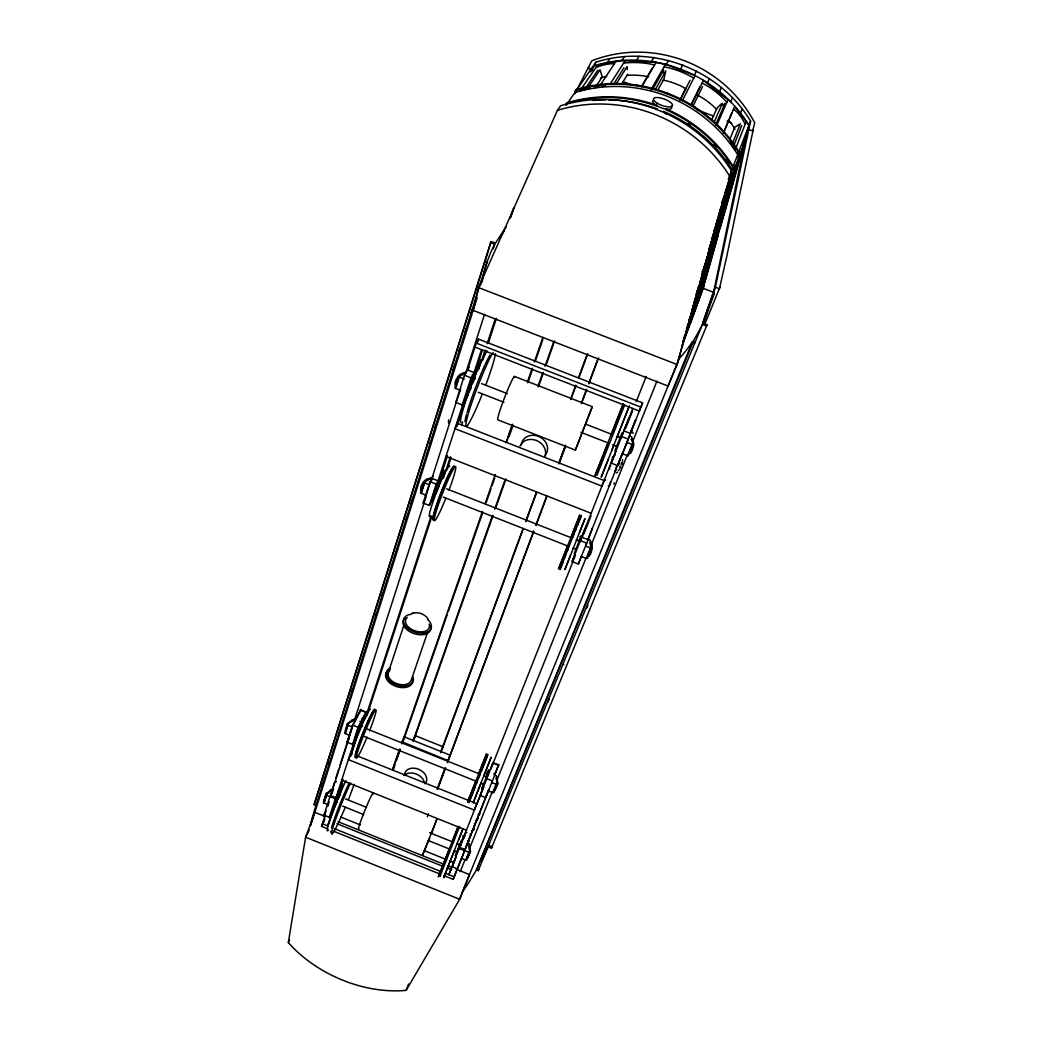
<?xml version="1.0" encoding="UTF-8"?>
<svg xmlns="http://www.w3.org/2000/svg" width="1043" height="1043" viewBox="0 0 1043 1043"><rect width="100%" height="100%" fill="white"/><g stroke="black" fill="none" stroke-linecap="round" stroke-linejoin="round"><path stroke-width="1.5" d="M469.858 846.121L470.484 851.844L467.929 857.594M494.721 775.132L496.572 775.875L496.833 784.453L491.801 782.667L498.776 764.428L494.369 775.457M467.616 843.252L469.402 843.97L469.728 852.483L459.233 848.559L464.748 834.504M352.378 720.165L347.345 723.816L345.637 730.309M468.933 802.693L474.917 787.269M622.593 461.449L622.515 459.663M620.103 467.968L620.024 466.169M514.642 377.149A23.285 1.643 -68.9 0 0 505.386 395.532A23.285 1.643 -68.9 0 0 497.837 419.86L575.345 450.107L592.32 406.679L514.473 376.393M469.572 851.57L467.016 857.45L468.242 857.659M448.555 419.808L448.516 422.91M455.987 869.145L469.493 874.582L459.663 899.301L406.105 990.368A107.351 74.079 24 0 1 288.324 942.572L305.599 837.19L314.843 812.341L325.351 816.565M330.814 790.203L325.911 793.919L324.347 799.903M592.32 406.679L575.345 450.107M428.882 479.128C426.144 476.612 416.835 489.61 422.324 490.705M496.82 783.788L494.134 790.112M632.579 444.579C635.5 441.215 631.641 454.318 629.946 453.21M463.496 373.772C460.524 370.734 451.215 384.698 456.678 385.845M745.184 141.118L713.568 292.327L703.034 288.272L748.952 125.395C717.962 73.727 650.663 47.3 593.102 66.178L566.127 105.239L566.87 102.957A140.662 132.018 29.9 0 1 657.025 105.33M477.029 868.78L694.416 338.845A692.369 280.267 12.5 0 0 702.421 324.386L706.619 326.003L707.024 324.855L702.786 323.226L715.342 287.255L750.595 121.131C719.839 69.738 652.996 43.571 595.788 62.254L590.26 71.876M714.846 286.994L719.409 288.755L726.619 257.086L753.229 129.541L752.694 130.975L748.157 129.254M663.009 72.841L663.661 70.037L652.762 89.307M665.538 72.241L663.935 79.072L657.768 90.167M613.871 484.174L614.223 482.674M620.376 467.851L620.728 466.325M621.628 464.578L621.98 463.066M752.694 130.975L754.676 122.748A128.133 122.931 32.2 0 0 591.798 60.807L574.823 93.701M473.3 381.425C473.926 375.923 467.238 394.841 471.11 387.344M731.599 171.026L677.063 364.515L668.055 386.04L473.183 310.397L478.581 287.594L557.418 110.349L560.626 105.76A144.456 135.186 29.9 0 1 731.599 171.026L677.063 364.515L478.581 287.594L481.214 283.487M708.732 249.851L710.061 245.183M711.834 238.951L713.164 234.284L714.325 234.61L716.593 228.547L705.016 267.282L715.237 231.911M716.111 223.906L717.415 219.304M718.288 216.24L720.465 208.587M682.709 342.365L684.977 334.647M686.75 328.415L688.08 323.747M688.849 320.788L690.297 315.964M692.07 309.745L693.399 305.077M694.116 302.274L697.845 291.114L696.698 290.788M702.343 273.644L712.669 239.003L711.509 238.678M688.888 321.244L690.205 316.629M691.079 313.565L692.383 308.95M693.256 305.886L695.446 298.207M697.193 292.053L698.51 287.451M707.806 254.766L710.035 246.93M711.821 240.672L713.151 235.979M719.122 215.014L720.426 210.425M721.3 207.361L722.603 202.772M723.477 199.708L725.654 192.055M684.743 337.124L697.845 291.114M701.431 276.956L712.669 239.003M689.931 319.197L691.261 314.504M692.161 311.362L694.39 303.539M696.163 297.268L697.506 292.575M698.393 289.446L700.622 281.61M708.705 253.227L710.022 248.599M710.909 245.522L712.226 240.907M721.274 209.121L722.564 204.571M723.425 201.547L724.729 196.997M726.45 190.921L729.044 181.821L730.204 182.147L732.355 176.489L731.195 176.176M685.368 332.026L686.477 332.339L700.753 282.783M716.124 228.808L728.653 186.241L727.479 185.915M728.535 185.276L729.826 180.726M686.477 332.339L702.773 277.216M704.546 271.011L706.32 264.805M728.861 185.706L719.096 219.747L716.841 225.77L715.681 225.444M689.475 320.762L690.583 321.075L705.811 269.472L704.703 269.159M707.832 256.304L708.966 256.63L720.4 218.378L719.266 218.052M730.204 182.147L720.687 215.51L732.355 176.489M703.269 276.877L691.496 318.128L704.899 272.445L703.269 276.877L702.148 276.551M717.884 225.601L709.892 253.618L719.474 221.377L717.884 225.601L716.75 225.288M731.417 179.539L721.639 212.472L731.417 179.539L730.256 179.213M690.583 321.075L705.811 269.472M720.4 218.378L708.966 256.63M723.242 205.927L733.542 177.479A237.243 7.275 -73.4 0 0 740.934 151.274M338.753 797.1L339.04 795.796L335.872 803.762M360.617 727.479L360.943 726.006L357.879 733.959M438.073 487.303C439.833 480.614 433.314 495.451 435.426 493.717M487.955 754.519L478.893 777.218M359.626 713.177L360.774 709.357L352.534 725.054L347.045 742.173L352.599 744.389L358.218 733.724M310.266 825.678A550.561 366.641 35.1 0 1 314.856 808.951L315.99 805.405L314.139 804.661L490.575 242.563L491.266 241.533L495.438 243.149L506.103 226.957M491.266 241.533L314.139 804.661M315.99 805.405L486.925 262.627L484.565 261.715L485.125 260.854L487.25 261.676L488.15 259.081A714.064 295.26 27.8 0 1 494.734 244.166L490.575 242.563M322.248 785.575L323.226 782.472M328.597 765.419L329.575 762.316M351.543 692.565L352.508 689.475M375.454 616.622L376.432 613.519M381.803 596.466L382.781 593.376M405.727 520.522L406.705 517.419M411.098 503.469L413.041 497.276M429.638 444.566L430.616 441.476M435.009 427.526L435.987 424.423M453.079 370.174L454.539 365.519M458.933 351.569L459.911 348.466M465.282 331.426L466.26 328.323M470.654 314.373L472.114 309.719M310.671 825.561L477.199 297.633M493.261 248.821L494.734 244.166M560.704 567.953L563.363 560.965M430.955 477.525L424.019 481.801L420.472 492.622L425.948 495.464M356.002 719.735L354.151 718.992L347.554 724.038L344.646 733.086L349.548 735.458M422.441 488.789L423.797 484.513M421.216 493.6L424.605 482.922L424.019 481.801M465.634 372.182L458.62 376.001L454.748 387.827L460.498 390.603M346.498 729.174L347.854 724.885L347.084 724.35M331.674 791.663L332.521 789.029L326.081 794.218L323.382 802.432L328.063 804.948M345.311 733.764L348.036 725.211L347.554 724.038M456.847 383.681L458.32 379.039M455.569 388.687L459.272 377.084L458.62 376.001M509.897 218.561L513.86 207.753L510.887 217.048M325.142 798.912L325.99 796.265M323.995 803.319L326.524 795.379L326.081 794.218M486.925 262.627L486.025 265.404A714.064 295.26 27.8 0 0 482.101 282.118M436.795 491.788L429.351 505.438L423.158 503L429.99 481.631L433.34 475.712M425.518 497.276L430.068 483.052M468.542 394.045L462.232 404.945L455.765 402.415L464.461 375.284L469.22 367.292M323.565 816.513L329.953 796.63L333.525 789.59M331.505 791.728L334.503 782.393M335.976 777.778L338.467 769.995M339.953 765.379L351.83 728.327M354.359 720.439L425.896 497.25M431.854 478.672L456.469 401.516M457.681 398.087L460.667 388.791M465.634 373.29L484.513 314.399M349.209 736.919L352.86 725.524M354.451 740.765L336.015 797.686L330.644 795.535L348.923 738.548M476.234 343.121L640.937 407.135L642.579 402.859L478.62 339.158L476.234 343.121L467.603 370.017L474.096 372.547L481.514 349.653M327.75 806.304L329.21 801.78M327.567 828.807L321.583 826.395L325.325 814.752M477.772 341.817L478.62 339.158M429.351 505.438L436.261 484.095L444.162 470.067L441.437 478.946M352.599 744.389L358.127 727.297L366.262 711.548M462.232 404.945L470.993 377.84L481.488 360.109L478.659 369.405M326.159 810.906L324.008 815.157L329.34 817.308L335.325 798.795L341.7 786.083M433.184 498.306L436.639 487.642L440.237 481.175L437.291 490.275M356.015 738.04L358.779 729.5L362.456 722.317L359.874 721.274M441.072 475.478L447.525 455.569M456.938 426.522L465.882 398.908L462.923 404.032L438.073 480.836L431.828 478.385M332.561 810.854L327.671 825.939L334.542 807.399M339.079 791.585L343.069 779.29M350.461 756.501L357.514 734.754M476.468 368.505L482.387 350.239M334.268 807.438L340.5 792.224L338.01 791.233M440.759 479.897L442.597 474.252L436.313 485.503L431.711 499.714L434.866 494.043M360.617 727.988L362.456 722.317M363.003 720.896L364.841 715.224L358.427 727.753L354.75 739.135L356.889 734.95M363.668 719.866L366.289 711.561M473.418 381.712L474.826 377.383M338.779 797.504L340.5 792.224M477.733 370.291L478.737 367.227L471.462 379.652L466.469 395.088L468.894 390.903M365.115 718.679L430.668 517.263M443.275 478.528L450.341 456.834M481.097 362.325L485.125 349.94M487.146 343.734L495.216 318.949M366.953 715.654L431.958 516.207M447.069 469.819L451.097 457.447M461.684 424.983L462.688 421.894M482.844 360.044L485.869 350.774M488.385 343.043L496.442 318.298M575.593 90.337L574.862 92.592A137.793 129.997 30.2 0 1 737.701 154.69L738.874 151.691C706.241 97.977 636.269 70.429 576.088 89.633L575.593 90.337C635.852 71.12 705.902 98.707 738.574 152.474L738.874 151.691M575.345 91.888L576.088 89.633M387.722 674.339L404.149 624.457M472.57 383.668L472.974 382.468M411.294 680.036L427.734 631.862M580.56 517.641L577.405 525.372M392.416 769.708L399.313 749.865M505.933 442.754L512.296 424.436M392.65 769.969L399.977 748.887M401.738 743.802L482.466 511.383M485.138 503.691L495.308 474.448M506.533 442.115L512.687 424.384M527.38 382.09L532.191 368.231M534.329 362.077L542.881 337.45M393.263 769.877L394.854 765.275M396.457 760.66L400.199 749.904M403.406 740.699L447.186 614.731M448.255 611.654L482.44 513.352M486.168 502.596L490.979 488.776M492.048 485.699L494.721 478.02M509.14 436.548L512.869 425.792M527.823 382.781L532.634 368.948M535.307 361.269L542.777 339.77M703.686 323.578L714.168 293.409L713.151 293.018L702.63 323.161M412.924 741.26L492.544 515.333M494.708 509.193L504.995 479.989M538.032 386.236L542.908 372.403M545.072 366.249L553.729 341.661M414.553 738.144L492.974 515.737M495.673 508.071L505.959 478.933M538.41 386.901L543.273 373.094M545.984 365.428L554.628 340.878M596.909 475.465L624.705 404.801M683.647 339.666L684.977 336.029M682.761 342.56L684.247 338.48M682.409 344.412L702.982 287.868A101.914 2.803 -73.4 0 0 717.871 235.874L716.789 235.575M586.779 608.043L587.861 605.07M681.587 347.293L704.338 284.7L691.587 320.201A694.625 280.124 12.3 0 1 690.127 323.108M694.012 308.363L702.447 285.3A72.827 2.021 -73.4 0 0 714.194 244.349M686.868 328.819L689.658 321.179M690.766 318.115L701.926 287.568A101.901 2.868 -73.4 0 0 714.651 243.332M440.576 752.642L523.064 528.449M525.868 520.822L536.532 491.853M570.756 398.817L575.801 385.089M578.617 377.462L587.026 354.581M442.754 747.648L523.117 529.309M525.92 521.683L536.597 492.674M570.886 399.534L575.932 385.793M578.748 378.166L587.744 353.733M695.173 298.846L696.893 294.165L695.746 293.839M548.096 701.965L549.192 698.993M469.389 852.366L470.354 852.418M699.475 283.227L720.804 225.64A237.256 7.105 -73.4 0 0 730.778 191.26L734.637 177.779A237.256 7.105 -73.4 0 0 743.828 145.225L742.707 144.925M703.79 271.636L702.408 275.352L703.53 275.665M707.402 261.858L713.399 245.666M483.352 856.903A537.328 352.677 5.7 0 0 488.124 846.812L491.422 848.142L491.957 846.668L488.646 845.338M697.454 291.166L717.871 235.874M701.887 280.15L699.54 286.512L698.393 286.186M437.239 489.623L437.682 488.411M580.873 516.885L581.381 515.516L575.201 530.926M495.06 790.138L497.811 783.815L497.042 778.13M702.252 272.301L719.722 225.34A237.243 7.275 -73.4 0 0 729.683 190.947M702.474 273.618L703.608 270.567M705.955 264.231L707.61 259.772L706.476 259.459M359.913 729.435L360.304 728.392M338.088 798.938L338.454 797.96M437.16 789.355L445.061 768.156M558.722 463.392L565.502 445.205M437.721 788.234L445.1 768.443M447.264 762.642L533.716 530.887M535.985 524.798L546.78 495.855M558.709 463.887L565.528 445.609M581.433 402.963L586.544 389.261M588.813 383.172L597.9 358.805M427.317 816.799L428.464 813.749M437.565 789.368L445.53 768.013M447.799 761.925L533.703 531.721M535.972 525.62L546.78 496.664M559.296 463.118L565.554 446.352M581.486 403.667L586.609 389.939M588.878 383.85L598.552 357.932M469.415 801.428L477.394 780.998M587.744 555.88L591.068 547.705L589.856 542.295M587.6 555.645C591.277 558.957 594.64 540.43 589.764 542.49M309.276 829.967L305.599 837.19L459.663 899.301L462.531 891.726A537.328 352.677 5.7 0 0 474.5 873.187L476.39 869.927L478.255 870.67L478.698 869.458M711.691 245.939L720.309 222.798A186.488 5.567 -73.5 0 0 727.101 199.448M713.855 233.176L715.511 228.769M712.069 239.03L733.32 182.395L732.225 182.095M709.67 246.5L732.108 186.619L731.013 186.319M710.048 246.578L711.717 242.106L710.544 241.78M723.307 205.223L732.251 181.482M713.686 231.246L715.368 226.787M727.636 195.289L729.331 190.804M723.086 207.909L725.902 200.425M727.584 195.941L729.839 189.956L729.318 191.769A186.488 5.567 -73.5 0 1 727.545 197.909M722.251 203.685L723.868 199.396M727.701 189.331L726.111 193.49L724.937 193.164M726.932 187.362L725.263 191.729L726.45 192.055M733.816 169.331L735.445 165.042M738.183 157.884L740.361 152.161M722.186 201.508L746.866 136.711M722.095 202.329L743.828 145.225M623.232 404.136L611.276 434.814M483.457 784.584L483.978 783.293M617.964 464.552L620.063 459.063L587.796 539.831M615.748 451.463L611.185 463.092L617.704 465.634L622.749 452.506M627.651 440.498L632.775 427.187M629.516 436L631.68 436.848L633.362 444.083L628.186 455.869L622.515 453.783L635.591 420.055L631.393 430.55M728.275 179.213L750.595 121.131M641.028 406.744L639.385 411.033L474.956 347.11M666.021 108.876A140.662 132.018 29.9 0 1 733.203 166.437L732.89 167.258A140.831 132.122 29.8 0 0 665.617 109.619M574.98 554.25L572.099 561.564L578.357 564.028L581.186 556.688M493.17 762.329L486.625 778.978M444.188 875.742L453.157 879.353L455.165 874.177M456.169 871.661L454.161 876.837L445.178 873.226M461.541 858.22L457.434 868.819L452.062 866.655M469.793 837.477L461.58 858.598L466.625 860.214L469.976 852.001M481.566 807.817L482.049 806.578M488.932 789.434L485.712 797.647L480.132 795.418L483.587 786.605M431.554 833.396L436.965 818.977L422.598 854.999L429.703 838.05M565.645 555.137L560.052 569.569L560.365 568.865M629.346 405.91L617.065 437.134M629.046 417.774L628.733 418.543M406.105 990.368L408.595 983.992M735.758 148.354L746.227 121.549L734.611 106.477L723.607 132.735M571.525 536.285L579.817 514.903L558.487 568.957L563.598 556.349M457.994 827.295L452.062 842.353M565.019 556.74L568.292 548.396M616.765 446.169L616.504 446.821L617.078 445.374M620.116 437.682L620.363 437.043L619.79 438.503M462.088 840.958L459.585 847.32L464.995 849.484L488.424 790.568M493.065 762.602L490.588 768.86M450.902 869.536L448.868 874.712L486.742 778.691L492.374 780.933L453.157 879.353M447.486 865.729L451.867 867.489L456.221 856.081M579.882 541.878L584.562 529.948M572.099 561.564L586.062 526.18M611.459 462.01L613.597 456.547L581.72 537.223L588.004 539.687M621.12 437.956L626.321 424.67M611.185 463.092L628.981 417.956M567.392 550.678L573.898 534.159M476.508 783.267L479.949 774.545M611.798 450.237L629.072 406.509M613.949 445.035L601.224 477.159L608.486 458.881M458.594 839.941L462.909 828.963M484.082 775.262L491.227 757.088L473.144 802.914L481.188 782.602M454.539 850.201L443.653 877.698L462.766 829.185M459.507 845.508L459.963 844.348L459.481 845.573M486.325 777.335L486.742 776.266L486.194 777.648M574.158 553.703L580.977 536.415M457.329 851.023L455.335 856.094L461.384 840.749L459.337 845.912M483.144 785.392L481.957 788.404L488.215 772.537L486.012 778.104M614.927 450.824L621.941 433.054M457.564 850.423L458.79 847.32M603.78 453.796L607.456 444.501M564.094 555.098L565.593 551.304M566.101 550.039L567.718 545.945M478.528 773.984L486.651 753.698L467.538 802.132L475.699 781.715M572.672 537.288L576.466 527.693M448.868 850.449L438.295 876.863L458.112 826.395M481.253 771.246L487.524 755.614M570.469 555.437L564.863 569.595L584.94 518.684L579.426 532.582M733.477 146.45L741.756 125.512M575.919 549.244L576.179 548.553M632.775 408.452L623.91 430.889L630.454 433.432L642.579 402.859M451.867 867.489L456.221 856.472M477.016 803.957L483.6 787.322M490.784 769.173L575.475 555.111M583.871 533.912L586.87 526.337M587.157 525.646L588.956 521.109M589.256 520.288L591.055 515.737M625.813 427.904L632.658 410.681M636.243 401.607L646.191 376.419M603.232 455.178L594.784 476.169L623.206 403.745M459.65 826.486L440.081 876.25L440.537 875.168M732.655 142.995L740.347 123.687M733.203 166.437L732.003 169.501A140.714 131.9 29.8 0 0 663.296 111.301M621.002 456.769L622.215 453.744M578.357 564.028L586.674 543.142L580.364 540.665M617.704 465.634L628.277 439.103L621.68 436.535M592.059 529.127L592.437 528.214L585.605 546.141L591.368 548.123L590.338 540.078L588.252 539.27M460.289 871.557L465.126 859.484M469.963 847.411L492.361 791.572M497.198 779.512L586.14 557.692M590.964 545.658L627.273 455.087M632.71 441.554L656.921 381.151M581.446 556.571L586.218 558.448L590.403 548.031M627.482 455.726L632.032 444.396L633.362 444.083M465.673 860.253L468.776 852.509M488.463 791.011L492.739 792.719L496.077 784.375M591.707 547.653L587.509 558.266L586.218 558.448M497.315 783.893L493.939 792.445L492.739 792.719M729.683 139.736L734.663 127.35L739.213 124.417M740.478 113.152L742.186 108.941M462.531 891.726L679.254 358.479A692.369 280.267 12.5 0 0 690.57 344.542L692.291 342.065L694.677 342.991L695.016 342.026L692.865 341.204M476.39 869.927L692.291 342.065M712.877 293.266L715.342 287.255M707.376 309.98L714.168 293.409M478.255 870.67L702.421 324.386M704.56 324.855L719.983 287.073M491.422 848.142L707.024 324.855M723.347 133.269L731.925 112.774M359.483 730.53L358.596 732.564M719.37 127.963L719.696 127.207M732.421 97.703L730.648 101.836L703.425 80.389L691.066 105.63M716.763 125.499L728.053 99.515M589.073 555.776L588.069 555.463M440.98 751.547L442.545 747.974M715.537 125.108L725.041 103.335L722.942 105.46M714.181 122.07L722.434 103.322M337.241 801.024L336.42 802.797M711.795 119.802L716.971 108.185L721.039 103.987M707.78 117.311L708.119 116.568M719.605 91.628L721.456 87.56M435.818 492.948L436.274 491.957M413.211 740.465L415.401 735.732L443.066 746.788M695.068 107.964L695.42 107.22M707.467 82.658L709.396 78.642M288.324 942.572L289.524 940.108M692.917 106.412L702.5 86.686M690.922 105.069L699.918 86.712M591.524 70.781L595.788 62.254M335.142 804.322L333.069 808.442L336.498 797.882L342.691 785.535M329.34 817.308L337.319 801.35M324.908 818.859L322.404 823.827L328.402 826.225M321.583 826.395L324.073 821.428M682.331 100.689L695.094 75.539L665.447 64.275L656.06 62.397L621.837 60.559L597.613 65.018L580.912 89.424M351.413 753.567L348.349 759.617L474.317 810.072L476.794 803.762L357.449 755.992M330.644 795.535L332.495 791.872M681.405 100.011L681.77 99.294M694.416 75.057L696.437 71.093M679.893 100.258L685.642 89.007M680.114 99.737L690.101 80.22M347.045 742.173L349.196 738.014M353.577 724.129L359.327 713.021M321.87 780.06L322.587 778.665M666.959 93.609L667.337 92.892M680.61 68.942L682.722 65.005M423.158 503L424.697 500.236M655.851 88.707L665.851 70.885M651.94 88.811L652.344 88.094M666.255 64.366L668.472 60.481M430.863 481.644L432.454 478.841M652.266 87.456L665.447 64.275M470.836 388.687L468.033 393.537L471.788 381.96L475.295 375.936L472.283 374.763M455.765 402.415L457.369 399.704M641.836 85.93L652.24 68.199M641.719 86.856L656.06 62.397M621.445 464.304L622.241 462.962M636.556 85.695L636.986 84.978M651.549 61.42L653.857 57.548M621.028 84.287L621.459 83.583M621.732 83.831L627.703 74.236M636.673 60.129L639.072 56.27M615.996 84.235L627.13 66.609L627.365 69.659M613.571 84.157L623.962 67.821M610.585 83.388L625.292 60.468M621.85 60.494L624.34 56.648M605.553 84.613L606.009 83.909M599.973 85.643L615.918 61.368M499.623 237.947L504.082 231.155M596.231 85.956L602.202 76.934L600.507 71.172M607.274 62.502L609.855 58.643M348.114 724.364L348.675 723.725L347.893 723.19M590.338 86.647L590.807 85.943M588.03 87.599L600.077 69.738M585.592 88.16L597.835 70.09M566.87 102.957L566.362 103.687A140.831 132.122 29.8 0 1 656.608 106.086M588.956 67.039L588.056 68.316L592.593 70.05M618.29 470.445L619.464 469.376M326.368 793.358L327.189 793.814L331.531 790.816L330.501 790.02M327.189 793.814L326.407 794.949L325.664 794.414M350.709 722.16L353.069 720.478M351.973 720.061L352.756 720.609M458.737 375.676L459.754 376.184L463.001 374.411M426.222 481.162L428.36 479.832M616.204 472.831L617.665 472.088M463.157 373.264L464.448 373.929M412.246 613.467C417.8 611.42 424.827 613.897 427.982 618.903M411.555 613.74L413.406 613.01M580.038 90.715L590.064 88.199A137.637 129.893 30.2 0 0 579.699 90.611M594.575 87.599L599.086 86.999M470.171 846.186L468.933 845.977L469.598 851.01L470.523 851.244M494.434 789.916L495.399 790.072M497.381 778.156L496.077 777.987L496.651 780.477M496.885 782.941L497.85 783.097M496.664 784.362L497.628 784.519M590.234 542.295L591.29 542.503M591.081 546.975L592.137 547.184M590.86 548.514L591.916 548.722M650.715 90.206L651.536 90.376M630.467 452.91L629.372 452.688L632.41 445.139L633.505 445.374M631.55 438.947L632.697 439.312L633.727 443.783M631.067 439.377L632.697 439.312M721.743 209.343L722.89 209.669M718.249 218.065L719.409 218.391L717.793 222.68L716.632 222.355M717.049 223.958L718.197 224.271M719.722 225.34L720.804 225.64M714.494 231.272L715.641 231.598L714.025 235.94L712.864 235.614M710.387 248.964L711.509 249.277M706.189 260.711L707.337 261.037M702.187 271.493L703.334 271.819M699.814 282.836L700.948 283.161L699.266 287.712L698.132 287.386M699.918 284.583L702.447 285.3M701.926 287.568L702.982 287.868M692.07 313.226L693.165 313.539M691.835 314.334L692.93 314.647M688.015 324.321L689.123 324.634L687.415 329.34L686.294 329.027M687.78 325.416L688.888 325.729M622.801 81.537L631.862 84.991M696.802 109.711L713.425 116.034M727.01 121.197L731.547 122.931M712.93 293.657L713.947 294.048M478.62 359.457L481.188 360.461M464.461 375.284L470.993 377.84M481.618 383.628L507.302 393.628M585.866 424.24L611.537 434.24M617.586 436.6L620.611 437.773M459.272 377.084L464.213 379.013M627.039 442.454L632.032 444.396M478.255 392.285L503.925 402.298M580.938 432.324L608.121 442.923M612.645 444.683L617.182 446.443M445.974 456.43L591.172 513.312M429.99 481.631L436.261 484.095M446.534 488.802L570.352 537.419M576.388 539.792L579.413 540.978M424.605 482.922L429.364 484.786M443.327 497.107L568.591 546.323M573.115 548.096L576.14 549.283M562.92 664.261L563.833 664.613M360.396 709.866L365.924 712.069M493 762.785L498.554 765.014M360.591 710.192L364.724 711.834M492.909 762.994L498.463 765.21M367.319 729.083L479.285 773.828M483.835 775.64L486.859 776.839M352.534 725.054L358.127 727.297M348.036 725.211L352.286 726.906M364.15 736.449L476.468 781.35M480.966 783.15L483.952 784.349M341.687 780.19L466.364 830.202M345.533 798.925L366.562 807.373M429.651 832.705L453.679 842.353M456.691 843.565L461.202 845.365M326.524 795.379L335.325 798.795M342.639 806.109L363.668 814.57M428.295 840.528L449.324 848.976M453.835 850.788L456.847 852.001M340.748 817.034L360.356 824.935M424.684 850.814L446.534 859.601M449.455 860.775L453.822 862.535M338.167 821.728L443.966 864.308M336.967 823.709L442.597 866.198M447.121 868.024L451.645 869.836M334.386 828.637L440.681 871.413M333.538 831.206L439.703 873.93M457.89 376.94L458.816 377.501M455.426 384.671L456.352 385.232M428.556 478.62L429.833 479.298M424.266 481.266L425.153 481.814M423.367 482.531L424.253 483.092M421.098 489.649L421.985 490.21M345.272 730.048L346.041 730.595M323.982 799.707L325.09 800.424M729.983 142.422L735.172 149.853M746.227 121.549L748.926 125.46M632.527 431.971L633.088 433.523M631.602 439.077L632.293 442.063M621.276 462.896L621.38 464.474M478.046 817.19A4.368 3.207 22 0 1 478.45 818.064M478.124 814.505A4.368 3.207 22 0 1 478.776 815.313M474.343 823.488A2.933 2.138 22.1 0 1 474.043 826.121M477.316 819.068A4.381 3.207 22 0 1 477.72 819.954M475.934 820.15A4.381 3.207 22 0 1 476.586 820.958M479.506 813.449A4.355 3.207 22 0 1 479.897 814.322M487.472 772.315A3.298 2.477 22 0 1 488.685 771.598M487.407 772.472A3.298 2.477 22 0 1 487.537 771.833M487.876 771.272A3.298 2.477 22 0 1 488.411 770.842M486.859 777.661A2.242 1.669 22 0 1 487.759 775.849M487.055 773.345A3.298 2.477 22 0 1 487.589 772.915M486.651 774.388A3.312 2.477 22 0 1 487.876 773.671M488.28 770.242A3.298 2.477 22 0 1 488.815 769.799M494.186 773.293A3.298 2.477 22 0 1 493.834 773.854M474.239 828.624A4.341 3.168 22.1 0 1 474.356 829.498M470.132 834.048A2.907 2.112 22.1 0 1 469.832 836.655M465.087 835.013A2.907 2.112 22.1 0 1 465.686 832.966M466.247 832.705A2.907 2.112 22.1 0 1 466.912 832.575M473.105 829.641A4.355 3.168 22.1 0 1 473.509 830.502M471.723 830.723A4.355 3.181 22.1 0 1 472.375 831.519M462.988 836.942A4.289 3.116 22.1 0 1 464.865 836.46M463.275 838.077A4.302 3.116 22.1 0 1 464.278 837.946M468.92 840.345A4.302 3.116 22.1 0 1 469.311 841.206M461.814 839.915A4.302 3.116 22.1 0 1 462.688 839.576M467.694 841.049A4.302 3.116 22.1 0 1 468.333 841.844M467.759 843.331A4.302 3.116 22.1 0 1 468.151 844.191M462.896 836.004A4.289 3.116 22.1 0 1 463.561 835.456M330.996 832.314A32.463 2.308 -67.8 0 1 330.827 831.128M331.518 827.92A32.463 2.308 -67.8 0 1 348.949 783.306M354.112 784.297A33.924 2.386 -67.8 0 1 348.558 799.186M345.298 807.23A33.924 2.386 -67.8 0 1 331.857 831.558A33.924 2.386 -67.8 0 1 350.604 782.902M328.454 830.019A32.463 2.386 -67.8 0 1 331.218 816.239A32.463 2.386 -67.8 0 1 345.937 780.646M358.87 828.898A19.387 1.108 -68 0 1 365.115 809.863A19.387 1.108 -68 0 1 372.964 794.362M339.288 768.378A4.368 3.194 26.4 0 1 339.679 767.635M362.534 719.318A3.377 2.529 26.7 0 1 363.733 720.491M362.703 720.856A3.377 2.529 26.7 0 1 363.225 721.482M362.26 718.549A2.216 1.656 26.7 0 1 363.499 719.67M362.273 725.537A3.298 2.464 26.7 0 1 361.621 725.837M361.517 721.313A3.377 2.529 26.7 0 1 362.716 722.486M362.573 725.524A3.298 2.464 26.7 0 1 361.765 726.541M361.686 722.838A3.39 2.529 26.7 0 1 362.208 723.477M362.26 717.936A3.377 2.529 26.7 0 1 363.707 718.875M341.465 783.697A2.894 2.112 26.3 0 1 340.579 785.053M336.068 781.833A2.894 2.112 26.3 0 1 336.368 781.376M342.834 783.684A4.341 3.155 26.3 0 1 342 784.062M341.53 786.97A4.276 3.103 26.3 0 1 342.195 787.778M340.813 788.404A4.276 3.103 26.3 0 1 341.478 789.199M342.3 787.661A2.842 2.06 26.3 0 1 342.169 788.195M338.375 795.483A2.868 2.073 26.2 0 1 338.258 796.018M340.761 790.633A4.289 3.103 26.3 0 1 341.191 791.507M339.366 791.272A4.289 3.103 26.2 0 1 340.044 792.067M340.526 794.636A4.289 3.103 26.2 0 1 340.135 795.353M367.058 737.114A26.101 1.943 -68 0 1 356.928 754.376A26.101 1.943 -68 0 1 373.342 713.516A26.101 1.943 -68 0 1 369.548 730.895M356.198 756.54A26.101 1.956 -68 0 1 362.521 733.985A26.101 1.956 -68 0 1 374.802 709.97M355.546 754.989A24.602 1.851 -68 0 1 363.642 731.521A24.602 1.851 -68 0 1 373.577 710.909M351.882 754.689A24.589 1.903 -68 0 1 359.887 730.035A24.589 1.903 -68 0 1 370.487 709.227M404.019 775.614A11.616 8.566 24.3 0 1 415.388 773.697A11.616 8.566 24.3 0 1 424.358 782.237M404.501 774.871A11.577 8.553 24.3 0 1 418.973 769.408A11.577 8.553 24.3 0 1 424.97 783.828M520.001 446.091A13.533 11.616 25.8 0 1 536.91 440.694A13.533 11.616 25.8 0 1 544.824 456.86M521.344 444.879A13.468 11.59 25.8 0 1 538.905 436.522A13.468 11.59 25.8 0 1 545.189 455.217M610.129 482.035A3.429 2.946 20.5 0 1 608.304 485.777M604.953 480.341A3.429 2.946 20.5 0 1 605.709 480.015M581.877 536.545A3.781 3.168 21 0 1 582.828 536.584M579.921 536.715A3.677 3.09 21 0 1 580.547 536.154M580.599 537.666A3.794 3.168 21 0 1 581.499 537.497M580.221 538.618A3.794 3.168 21 0 1 581.134 538.449M578.213 541.056A3.69 3.09 21 0 1 578.383 540.261M612.202 457.577A5.15 4.459 20.3 0 1 613.31 457.017M615.996 467.303A3.455 2.986 20.4 0 1 614.914 470.771M609.699 469.076A3.455 2.986 20.4 0 1 610.781 465.608M618.851 462.909A5.163 4.472 20.3 0 1 619.268 464.07M613.936 455.4A5.137 4.459 20.3 0 1 615.187 455.126M445.765 498.398A28.995 2.425 -68.7 0 1 434.957 515.855A28.995 2.425 -68.7 0 1 452.636 470.523A28.995 2.425 -68.7 0 1 448.998 490.093M433.549 519.675A28.995 2.464 -68.7 0 1 440.876 492.974A28.995 2.464 -68.7 0 1 454.266 466.234M433.627 515.516A27.327 2.321 -68.7 0 1 443.418 487.003A27.327 2.321 -68.7 0 1 453.366 467.499M430.733 515.646A27.314 2.386 -68.7 0 1 436.574 491.97A27.314 2.386 -68.7 0 1 449.572 466.677M464.956 421.568A38.982 3.403 -69 0 1 466.521 414.423M466.99 412.741A38.982 3.403 -69 0 1 489.962 355.011M495.542 353.655A40.742 3.507 -69 0 1 486.103 384.111M482.387 393.811A40.742 3.507 -69 0 1 466.404 426.235A40.742 3.507 -69 0 1 474.435 395.245A40.742 3.507 -69 0 1 493.104 352.495M460.993 422.311A38.982 3.507 -69 0 1 469.324 390.76A38.982 3.507 -69 0 1 487.12 350.956M457.447 422.689A3.429 2.92 30.9 0 1 457.238 424.97M439.338 480.262A3.781 3.142 29.6 0 1 440.641 481.644M439.833 479.376A3.768 3.142 29.6 0 1 440.576 480.002M439.546 486.325A3.677 3.064 29.5 0 1 438.79 486.716M439.598 481.801A3.677 3.064 29.5 0 1 440.498 483.365M439.468 478.033A3.768 3.142 29.6 0 1 441.632 479.858M465.465 398.087A5.137 4.42 31.4 0 1 466.469 398.961M462.466 408.452A3.442 2.96 31.3 0 1 461.606 410.551M475.021 373.329A5.176 4.498 32.1 0 1 475.791 374.398M474.891 377.957A5.189 4.511 32 0 1 475.034 379.183M482.726 858.167A537.328 352.677 5.7 0 1 481.436 860.684M557.418 110.349A145.472 135.838 29.8 0 1 729.644 176.124M410.955 680.923A12.086 7.731 18.3 0 1 394.828 682.826A12.086 7.731 18.3 0 1 389.847 670.375M413.054 676.907A14.094 9.022 18.3 0 1 405.049 686.085A14.094 9.022 18.3 0 1 388.205 679.384A14.094 9.022 18.3 0 1 390.499 667.937M412.546 678.38A14.094 9.022 18.3 0 1 398.687 687.181A14.094 9.022 18.3 0 1 386.197 672.748M387.722 670.832A14.094 9.022 18.3 0 1 390.004 669.41M387.8 677.559A12.073 7.731 18.3 0 1 387.527 675.434M429.116 624.17A12.386 7.588 18.4 0 1 415.518 631.028A12.386 7.588 18.4 0 1 407.291 617.482M427.604 619.425A14.446 8.852 18.4 0 1 426.118 632.593A14.446 8.852 18.4 0 1 405.727 626.348A14.446 8.852 18.4 0 1 410.877 614.301M430.524 625.8A14.446 8.865 18.4 0 1 414.671 633.818A14.446 8.865 18.4 0 1 405.088 618.004M691.457 320.149A693.321 279.628 12.4 0 1 689.997 323.056M740.53 152.122A186.488 5.567 -73.5 0 1 732.773 179.683M671.118 106.151A10.091 3.403 19.9 0 1 661.784 108.042A10.091 3.403 19.9 0 1 653.505 100.311M664.873 113.048A10.052 3.442 19.9 0 1 666.555 114.274M702.108 83.075A28.995 9.204 39.3 0 1 726.841 102.292M595.827 67.626A12.36 2.855 -14.7 0 1 614.223 63.962M663.948 66.895A29.869 9.674 19.9 0 1 693.738 78.212M623.623 63.062A28.943 8.37 0.8 0 1 654.522 65.005M733.438 109.293A12.399 3.468 55.3 0 1 745.106 124.417M594.575 87.416A137.637 129.893 30.2 0 1 597.6 86.973M602.176 86.439A137.637 129.893 30.2 0 1 605.24 86.178M730.074 142.422A137.637 129.893 30.2 0 1 733.737 147.441M687.885 123.387A140.544 131.796 29.8 0 1 690.57 125.186M713.816 144.899A140.544 131.796 29.8 0 1 715.993 147.232M726.111 159.514A140.544 131.796 29.8 0 1 728.861 163.399M593.011 100.493A140.714 131.9 29.8 0 1 605.592 99.841M608.76 99.854A140.714 131.9 29.8 0 1 657.299 108.941M626.908 75.318A24.093 7.197 2.2 0 1 648.616 76.856M697.259 95.096A24.132 7.836 37.9 0 1 716.606 109.437M663.179 80.142A24.68 8.135 19.9 0 1 685.968 88.811M728.262 120.128A10.704 3.129 52.8 0 1 734.976 129.384M600.403 78.147A10.678 2.634 -12.3 0 1 606.739 76.361M722.577 202.238L712.877 236.305L724.846 196.267L722.577 202.238M402.103 741.821L447.877 760.595L450.068 755.132L404.162 736.84L402.103 741.821M456.808 852.353L457.238 851.271L456.808 852.353M604.106 480.575L601.928 486.116L454.957 428.647L457.929 423.445L604.106 480.575M656.934 103.074A10.104 3.39 19.9 0 0 672.448 105.799A10.104 3.39 19.9 0 0 659.658 97.807A10.104 3.39 19.9 0 0 656.934 103.074"/></g></svg>
